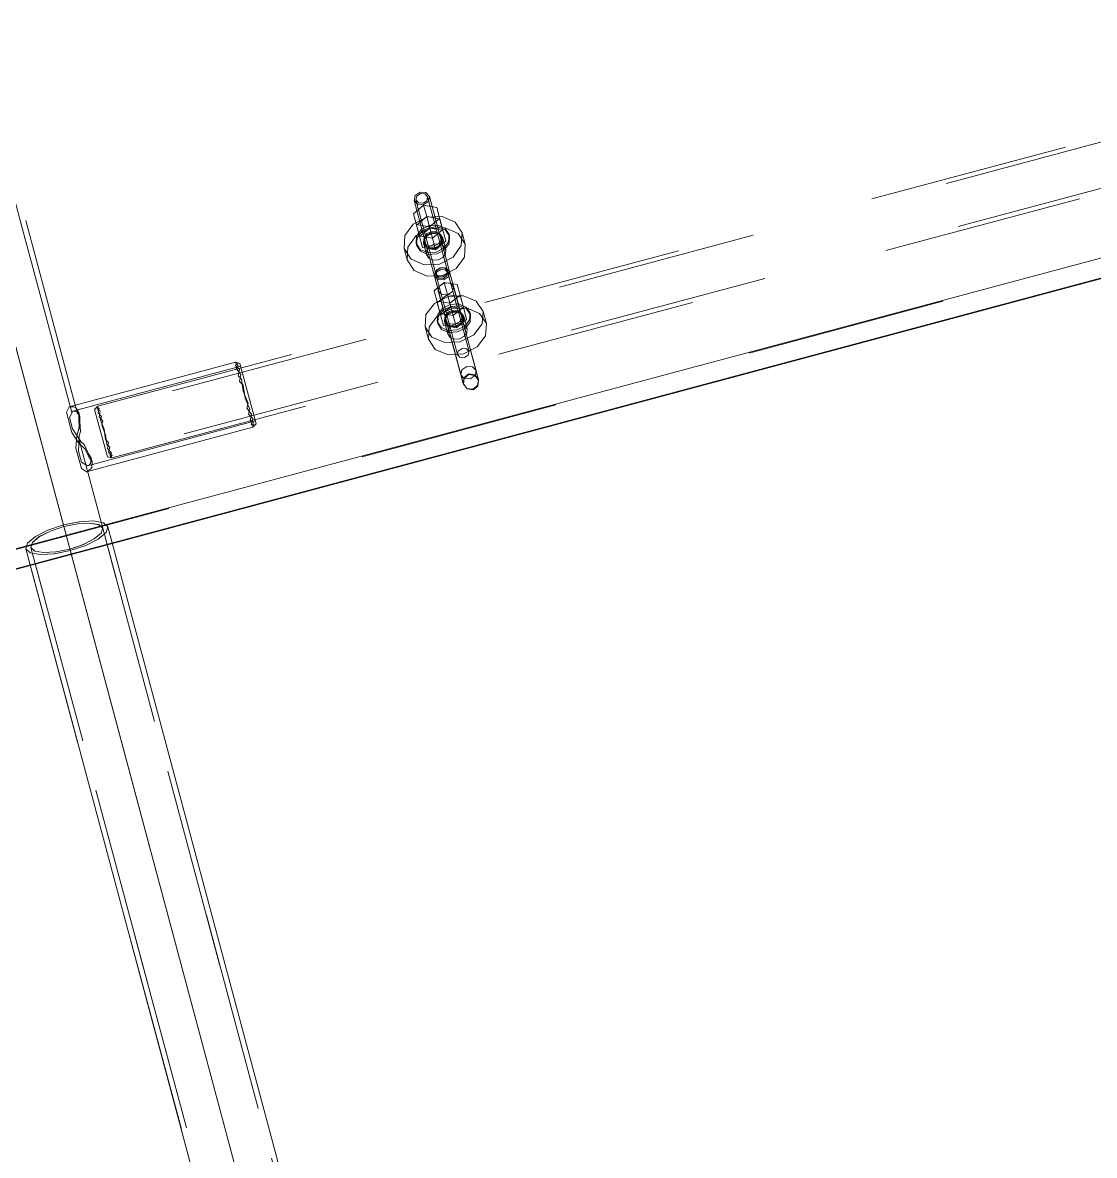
# Model space of a CAD drawing. Header units: millimetres. Extents: x -753 to 90, y 56274 to 56868.
# Drawn here: x -643.57 to -632.87, y 56679.54 to 56690.85 of the extents above; entities that cross this region are included whole.
import ezdxf

# ---------------------------------------------------------------- set-up
doc = ezdxf.new("R2010")
doc.units = ezdxf.units.MM
doc.linetypes.add('XKITLINE00', pattern=[0])
doc.linetypes.add('XKITLINE02', pattern=[4, 2, -2])
doc.layers.add('Cota', color=4, linetype='Continuous', lineweight=0)
doc.layers.add('Peça', color=2, linetype='Continuous', lineweight=0)

# ---------------------------------------------------------------- blocks, each defined once
blk = doc.blocks.new('*A712')
at = {"layer": 'Peça', "color": 4, "linetype": 'XKITLINE00', "lineweight": 0}
for p, q in [((-647.905, 56684.452), (-627.312, 56689.969)), ((-647.856, 56684.266), (-627.262, 56689.783)), ((-627.26, 56689.777), (-642.671, 56685.648)), ((-643.49, 56685.429), (-647.854, 56684.26))]:
    blk.add_line(p, q, dxfattribs=at)
at = {"layer": 'Peça', "color": 7, "linetype": 'XKITLINE02', "lineweight": 0}
for p, q in [((-647.904, 56684.445), (-627.31, 56689.962)), ((-642.671, 56685.648), (-643.49, 56685.429))]:
    blk.add_line(p, q, dxfattribs=at)
blk = doc.blocks.new('*A716')
at = {"layer": 'Peça', "color": 7, "linetype": 'XKITLINE02', "lineweight": 0}
for p, q in [((-645.665, 56696.616), (-642.767, 56685.802)), ((-645.606, 56696.602), (-642.716, 56685.816)), ((-646.425, 56696.382), (-643.535, 56685.596)), ((-646.374, 56696.396), (-643.484, 56685.61)), ((-643.16, 56685.834), (-643, 56685.866)), ((-643, 56685.866), (-642.86, 56685.874)), ((-642.86, 56685.874), (-642.76, 56685.856)), ((-643.439, 56685.719), (-643.314, 56685.782)), ((-643.29, 56685.772), (-643.4, 56685.717)), ((-643.314, 56685.782), (-643.16, 56685.834)), ((-643.155, 56685.818), (-643.29, 56685.772)), ((-643.016, 56685.846), (-643.155, 56685.818)), ((-642.893, 56685.853), (-643.016, 56685.846)), ((-642.806, 56685.837), (-642.893, 56685.853)), ((-642.851, 56685.695), (-642.783, 56685.752)), ((-642.734, 56685.758), (-642.812, 56685.693)), ((-642.767, 56685.802), (-642.806, 56685.837)), ((-642.783, 56685.752), (-642.767, 56685.802)), ((-642.76, 56685.856), (-642.716, 56685.816)), ((-642.716, 56685.816), (-642.734, 56685.758)), ((-643.535, 56685.596), (-643.517, 56685.653)), ((-643.517, 56685.653), (-643.439, 56685.719)), ((-643.468, 56685.66), (-643.484, 56685.61)), ((-643.4, 56685.717), (-643.468, 56685.66)), ((-643.095, 56685.594), (-642.961, 56685.639)), ((-642.961, 56685.639), (-642.851, 56685.695)), ((-642.812, 56685.693), (-642.937, 56685.63)), ((-643.491, 56685.556), (-643.535, 56685.596)), ((-643.391, 56685.538), (-643.491, 56685.556)), ((-643.484, 56685.61), (-643.445, 56685.574)), ((-643.445, 56685.574), (-643.358, 56685.559)), ((-643.251, 56685.546), (-643.391, 56685.538)), ((-643.358, 56685.559), (-643.235, 56685.566)), ((-643.091, 56685.578), (-643.251, 56685.546)), ((-643.235, 56685.566), (-643.095, 56685.594)), ((-642.937, 56685.63), (-643.091, 56685.578))]:
    blk.add_line(p, q, dxfattribs=at)
blk = doc.blocks.new('*A717')
at = {"layer": 'Peça', "color": 7, "linetype": 'XKITLINE02', "lineweight": 0}
for p, q in [((-645.606, 56696.602), (-642.716, 56685.816)), ((-646.425, 56696.382), (-643.535, 56685.596)), ((-646.381, 56696.425), (-643.484, 56685.61)), ((-644.045, 56690.57), (-642.767, 56685.802)), ((-643, 56685.866), (-643.16, 56685.834)), ((-642.86, 56685.874), (-643, 56685.866)), ((-642.76, 56685.856), (-642.86, 56685.874)), ((-643.314, 56685.782), (-643.439, 56685.719)), ((-643.4, 56685.717), (-643.29, 56685.773)), ((-643.16, 56685.834), (-643.314, 56685.782)), ((-643.29, 56685.773), (-643.155, 56685.818)), ((-643.155, 56685.818), (-643.016, 56685.846)), ((-643.016, 56685.846), (-642.893, 56685.853)), ((-642.893, 56685.853), (-642.806, 56685.838)), ((-642.783, 56685.752), (-642.851, 56685.695)), ((-642.811, 56685.693), (-642.734, 56685.758)), ((-642.806, 56685.838), (-642.767, 56685.802)), ((-642.767, 56685.802), (-642.783, 56685.752)), ((-642.716, 56685.816), (-642.76, 56685.856)), ((-642.734, 56685.758), (-642.716, 56685.816)), ((-643.517, 56685.654), (-643.535, 56685.596)), ((-643.439, 56685.719), (-643.517, 56685.654)), ((-643.484, 56685.61), (-643.468, 56685.66)), ((-643.468, 56685.66), (-643.4, 56685.717)), ((-642.96, 56685.639), (-643.095, 56685.594)), ((-642.851, 56685.695), (-642.96, 56685.639)), ((-642.937, 56685.63), (-642.811, 56685.693)), ((-643.535, 56685.596), (-643.491, 56685.556)), ((-643.491, 56685.556), (-643.391, 56685.538)), ((-643.445, 56685.574), (-643.484, 56685.61)), ((-643.357, 56685.559), (-643.445, 56685.574)), ((-643.391, 56685.538), (-643.25, 56685.546)), ((-643.235, 56685.566), (-643.357, 56685.559)), ((-643.25, 56685.546), (-643.091, 56685.578)), ((-643.095, 56685.594), (-643.235, 56685.566)), ((-643.091, 56685.578), (-642.937, 56685.63))]:
    blk.add_line(p, q, dxfattribs=at)
blk = doc.blocks.new('*A895')
at = {"layer": 'Peça', "color": 7, "linetype": 'XKITLINE02', "lineweight": 0}
for p, q in [((-605.364, 56697.008), (-642.842, 56686.966)), ((-642.815, 56687.02), (-605.414, 56697.04)), ((-605.248, 56696.577), (-642.727, 56686.536)), ((-642.676, 56686.503), (-605.276, 56696.524)), ((-642.848, 56686.987), (-642.815, 56687.02)), ((-642.815, 56687.02), (-642.822, 56687.001)), ((-642.822, 56687.001), (-642.801, 56687.001)), ((-642.817, 56686.981), (-642.815, 56687.02)), ((-642.801, 56687.001), (-642.813, 56686.952)), ((-642.848, 56686.987), (-642.721, 56686.515)), ((-642.794, 56686.974), (-642.817, 56686.981)), ((-642.813, 56686.952), (-642.778, 56686.916)), ((-642.803, 56686.915), (-642.794, 56686.974)), ((-642.766, 56686.869), (-642.803, 56686.915)), ((-642.778, 56686.916), (-642.789, 56686.879)), ((-642.789, 56686.879), (-642.753, 56686.789)), ((-642.776, 56686.83), (-642.766, 56686.869)), ((-642.738, 56686.734), (-642.776, 56686.83)), ((-642.753, 56686.789), (-642.738, 56686.686)), ((-642.725, 56686.637), (-642.738, 56686.734)), ((-642.738, 56686.686), (-642.709, 56686.658)), ((-642.709, 56686.658), (-642.718, 56686.599)), ((-642.727, 56686.536), (-642.731, 56686.553)), ((-642.697, 56686.611), (-642.725, 56686.637)), ((-642.718, 56686.599), (-642.681, 56686.553)), ((-642.709, 56686.562), (-642.697, 56686.611)), ((-642.674, 56686.526), (-642.709, 56686.562)), ((-642.681, 56686.553), (-642.697, 56686.536)), ((-642.721, 56686.515), (-642.676, 56686.503)), ((-642.697, 56686.536), (-642.676, 56686.503)), ((-642.692, 56686.515), (-642.674, 56686.526)), ((-642.676, 56686.503), (-642.692, 56686.515))]:
    blk.add_line(p, q, dxfattribs=at)
blk = doc.blocks.new('*A898')
at = {"layer": 'Peça', "color": 7, "linetype": 'XKITLINE02', "lineweight": 0}
for p, q in [((-605.364, 56697.008), (-642.842, 56686.966)), ((-642.815, 56687.02), (-605.414, 56697.04)), ((-605.248, 56696.577), (-642.727, 56686.536)), ((-642.676, 56686.503), (-605.276, 56696.524)), ((-642.848, 56686.987), (-642.815, 56687.02)), ((-642.822, 56687.001), (-642.815, 56687.02)), ((-642.801, 56687.001), (-642.822, 56687.001)), ((-642.815, 56687.02), (-642.817, 56686.981)), ((-642.813, 56686.952), (-642.801, 56687.001)), ((-642.848, 56686.987), (-642.721, 56686.515)), ((-642.817, 56686.981), (-642.794, 56686.974)), ((-642.779, 56686.916), (-642.813, 56686.952)), ((-642.794, 56686.974), (-642.803, 56686.915)), ((-642.803, 56686.915), (-642.766, 56686.869)), ((-642.789, 56686.879), (-642.779, 56686.916)), ((-642.753, 56686.788), (-642.789, 56686.879)), ((-642.766, 56686.869), (-642.776, 56686.83)), ((-642.776, 56686.83), (-642.738, 56686.734)), ((-642.738, 56686.686), (-642.753, 56686.788)), ((-642.738, 56686.734), (-642.725, 56686.637)), ((-642.709, 56686.658), (-642.738, 56686.686)), ((-642.718, 56686.599), (-642.709, 56686.658)), ((-642.725, 56686.637), (-642.697, 56686.611)), ((-642.681, 56686.553), (-642.718, 56686.599)), ((-642.697, 56686.611), (-642.709, 56686.562)), ((-642.709, 56686.562), (-642.674, 56686.526)), ((-642.697, 56686.536), (-642.681, 56686.553)), ((-642.721, 56686.515), (-642.676, 56686.503)), ((-642.676, 56686.503), (-642.697, 56686.536)), ((-642.674, 56686.526), (-642.692, 56686.515)), ((-642.692, 56686.515), (-642.676, 56686.503))]:
    blk.add_line(p, q, dxfattribs=at)
blk = doc.blocks.new('*A899')
at = {"layer": 'Peça', "color": 7, "linetype": 'XKITLINE02', "lineweight": 0}
for p, q in [((-643, 56685.867), (-643.16, 56685.834)), ((-642.86, 56685.874), (-643, 56685.867)), ((-642.76, 56685.857), (-642.86, 56685.874)), ((-643.314, 56685.783), (-643.439, 56685.719)), ((-643.4, 56685.718), (-643.29, 56685.773)), ((-643.16, 56685.834), (-643.314, 56685.783)), ((-643.29, 56685.773), (-643.155, 56685.818)), ((-643.155, 56685.818), (-643.016, 56685.847)), ((-643.016, 56685.847), (-642.893, 56685.853)), ((-642.893, 56685.853), (-642.806, 56685.838)), ((-642.783, 56685.752), (-642.851, 56685.695)), ((-642.811, 56685.693), (-642.734, 56685.758)), ((-642.806, 56685.838), (-642.767, 56685.802)), ((-642.767, 56685.802), (-642.783, 56685.752)), ((-638.494, 56669.854), (-642.767, 56685.802)), ((-642.716, 56685.816), (-642.76, 56685.857)), ((-642.734, 56685.758), (-642.716, 56685.816)), ((-642.716, 56685.816), (-642.673, 56685.655)), ((-643.517, 56685.654), (-643.535, 56685.596)), ((-643.439, 56685.719), (-643.517, 56685.654)), ((-643.484, 56685.61), (-643.468, 56685.66)), ((-643.468, 56685.66), (-643.4, 56685.718)), ((-642.96, 56685.639), (-643.095, 56685.594)), ((-642.851, 56685.695), (-642.96, 56685.639)), ((-642.937, 56685.63), (-642.811, 56685.693)), ((-643.535, 56685.596), (-639.262, 56669.648)), ((-643.535, 56685.596), (-643.491, 56685.556)), ((-643.491, 56685.556), (-643.391, 56685.538)), ((-639.211, 56669.662), (-643.484, 56685.61)), ((-643.445, 56685.574), (-643.484, 56685.61)), ((-643.358, 56685.559), (-643.445, 56685.574)), ((-643.391, 56685.538), (-643.25, 56685.546)), ((-643.235, 56685.566), (-643.358, 56685.559)), ((-643.25, 56685.546), (-643.091, 56685.578)), ((-643.095, 56685.594), (-643.235, 56685.566)), ((-643.091, 56685.578), (-642.937, 56685.63))]:
    blk.add_line(p, q, dxfattribs=at)
at = {"layer": 'Peça', "color": 4, "linetype": 'XKITLINE00', "lineweight": 0}
blk.add_line((-642.673, 56685.655), (-638.696, 56670.815), dxfattribs=at)
blk = doc.blocks.new('*A900')
at = {"layer": 'Peça', "color": 7, "linetype": 'XKITLINE02', "lineweight": 0}
for p, q in [((-643.16, 56685.834), (-643.001, 56685.867)), ((-643.001, 56685.867), (-642.86, 56685.874)), ((-642.86, 56685.874), (-642.76, 56685.857)), ((-643.439, 56685.719), (-643.314, 56685.783)), ((-643.29, 56685.773), (-643.4, 56685.718)), ((-643.314, 56685.783), (-643.16, 56685.834)), ((-643.156, 56685.818), (-643.29, 56685.773)), ((-643.016, 56685.847), (-643.156, 56685.818)), ((-642.893, 56685.853), (-643.016, 56685.847)), ((-642.806, 56685.838), (-642.893, 56685.853)), ((-642.851, 56685.695), (-642.783, 56685.752)), ((-642.734, 56685.758), (-642.812, 56685.693)), ((-642.767, 56685.802), (-642.806, 56685.838)), ((-642.783, 56685.752), (-642.767, 56685.802)), ((-642.767, 56685.802), (-638.494, 56669.854)), ((-642.76, 56685.857), (-642.716, 56685.816)), ((-642.716, 56685.816), (-642.734, 56685.758)), ((-642.716, 56685.816), (-642.673, 56685.655)), ((-643.535, 56685.596), (-643.517, 56685.654)), ((-643.517, 56685.654), (-643.439, 56685.719)), ((-643.468, 56685.66), (-643.484, 56685.61)), ((-643.4, 56685.718), (-643.468, 56685.66)), ((-643.095, 56685.594), (-642.961, 56685.639)), ((-642.961, 56685.639), (-642.851, 56685.695)), ((-642.812, 56685.693), (-642.937, 56685.63)), ((-643.535, 56685.596), (-643.492, 56685.435)), ((-643.491, 56685.556), (-643.535, 56685.596)), ((-643.391, 56685.538), (-643.491, 56685.556)), ((-643.484, 56685.61), (-639.211, 56669.662)), ((-643.484, 56685.61), (-643.445, 56685.574)), ((-643.445, 56685.574), (-643.358, 56685.559)), ((-643.25, 56685.546), (-643.391, 56685.538)), ((-643.358, 56685.559), (-643.235, 56685.566)), ((-643.091, 56685.578), (-643.25, 56685.546)), ((-643.235, 56685.566), (-643.095, 56685.594)), ((-642.937, 56685.63), (-643.091, 56685.578))]:
    blk.add_line(p, q, dxfattribs=at)
at = {"layer": 'Peça', "color": 4, "linetype": 'XKITLINE00', "lineweight": 0}
for p, q in [((-642.673, 56685.655), (-638.697, 56670.814)), ((-643.492, 56685.435), (-639.516, 56670.595))]:
    blk.add_line(p, q, dxfattribs=at)
blk = doc.blocks.new('*A910')
at = {"layer": 'Peça', "color": 7, "linetype": 'XKITLINE02', "lineweight": 0}
for p, q in [((-643.102, 56687.014), (-641.441, 56687.459)), ((-641.441, 56687.459), (-641.415, 56687.418)), ((-641.422, 56687.443), (-641.441, 56687.459)), ((-641.441, 56687.459), (-641.397, 56687.447)), ((-641.397, 56687.447), (-641.235, 56686.844)), ((-641.389, 56687.418), (-643.064, 56686.969)), ((-641.444, 56687.43), (-641.422, 56687.443)), ((-641.401, 56687.385), (-641.444, 56687.43)), ((-641.415, 56687.418), (-641.435, 56687.396)), ((-641.435, 56687.396), (-641.388, 56687.338)), ((-641.416, 56687.324), (-641.401, 56687.385)), ((-641.388, 56687.338), (-641.4, 56687.265)), ((-641.416, 56687.324), (-641.381, 56687.29)), ((-641.4, 56687.265), (-641.364, 56687.229)), ((-641.364, 56687.169), (-641.381, 56687.29)), ((-641.364, 56687.229), (-641.346, 56687.101)), ((-641.316, 56687.049), (-641.364, 56687.169)), ((-643.13, 56686.961), (-643.102, 56687.014)), ((-643.102, 56687.014), (-643.055, 56687.014)), ((-643.055, 56687.014), (-643.035, 56687.004)), ((-643.035, 56687.004), (-643.005, 56686.957)), ((-641.346, 56687.101), (-641.3, 56686.988)), ((-641.329, 56687), (-641.316, 56687.049)), ((-641.282, 56686.942), (-641.329, 56687)), ((-643.13, 56686.961), (-643.076, 56686.757)), ((-643.064, 56686.969), (-643.099, 56686.906)), ((-643.07, 56686.795), (-643.099, 56686.906)), ((-643.064, 56686.969), (-643.043, 56686.969)), ((-643.043, 56686.969), (-643.02, 56686.957)), ((-642.994, 56686.918), (-643.02, 56686.957)), ((-643.005, 56686.957), (-643.007, 56686.897)), ((-643.007, 56686.897), (-643.001, 56686.811)), ((-642.994, 56686.918), (-643.005, 56686.957)), ((-642.997, 56686.868), (-642.994, 56686.918)), ((-641.3, 56686.988), (-641.313, 56686.941)), ((-641.313, 56686.941), (-641.27, 56686.896)), ((-641.294, 56686.869), (-641.282, 56686.942)), ((-641.27, 56686.896), (-641.285, 56686.835)), ((-642.986, 56686.667), (-643.07, 56686.795)), ((-643.001, 56686.811), (-643.027, 56686.723)), ((-642.989, 56686.766), (-642.997, 56686.868)), ((-642.928, 56686.366), (-641.268, 56686.811)), ((-641.243, 56686.873), (-642.918, 56686.424)), ((-641.294, 56686.869), (-641.265, 56686.86)), ((-641.285, 56686.835), (-641.259, 56686.835)), ((-641.268, 56686.811), (-641.265, 56686.86)), ((-641.268, 56686.811), (-641.235, 56686.844)), ((-641.259, 56686.835), (-641.268, 56686.811)), ((-643.009, 56686.655), (-643.076, 56686.757)), ((-643.034, 56686.602), (-643.027, 56686.723)), ((-643.001, 56686.725), (-643.01, 56686.572)), ((-642.942, 56686.592), (-643.009, 56686.655)), ((-643.001, 56686.725), (-642.989, 56686.766)), ((-642.986, 56686.667), (-642.954, 56686.637)), ((-643.034, 56686.602), (-642.979, 56686.398)), ((-643.01, 56686.572), (-642.98, 56686.462)), ((-642.954, 56686.637), (-642.91, 56686.545)), ((-642.905, 56686.515), (-642.942, 56686.592)), ((-642.91, 56686.545), (-642.883, 56686.503)), ((-642.918, 56686.424), (-642.98, 56686.462)), ((-642.918, 56686.424), (-642.9, 56686.434)), ((-642.873, 56686.464), (-642.905, 56686.515)), ((-642.9, 56686.434), (-642.885, 56686.456)), ((-642.883, 56686.503), (-642.885, 56686.456)), ((-642.873, 56686.464), (-642.883, 56686.503)), ((-642.875, 56686.409), (-642.873, 56686.464)), ((-642.979, 56686.398), (-642.928, 56686.366)), ((-642.928, 56686.366), (-642.888, 56686.39)), ((-642.888, 56686.39), (-642.875, 56686.409))]:
    blk.add_line(p, q, dxfattribs=at)
blk = doc.blocks.new('*A912')
at = {"layer": 'Peça', "color": 7, "linetype": 'XKITLINE02', "lineweight": 0}
for p, q in [((-643.102, 56687.014), (-641.441, 56687.459)), ((-641.441, 56687.459), (-641.422, 56687.443)), ((-641.415, 56687.418), (-641.441, 56687.459)), ((-641.441, 56687.459), (-641.397, 56687.447)), ((-641.235, 56686.844), (-641.397, 56687.447)), ((-641.389, 56687.418), (-643.064, 56686.969)), ((-641.422, 56687.443), (-641.444, 56687.43)), ((-641.444, 56687.43), (-641.401, 56687.385)), ((-641.435, 56687.396), (-641.415, 56687.418)), ((-641.388, 56687.338), (-641.435, 56687.396)), ((-641.401, 56687.385), (-641.416, 56687.324)), ((-641.4, 56687.265), (-641.388, 56687.338)), ((-641.416, 56687.324), (-641.381, 56687.29)), ((-641.364, 56687.229), (-641.4, 56687.265)), ((-641.381, 56687.29), (-641.364, 56687.169)), ((-641.345, 56687.101), (-641.364, 56687.229)), ((-641.364, 56687.169), (-641.316, 56687.049)), ((-643.13, 56686.961), (-643.102, 56687.014)), ((-643.055, 56687.014), (-643.102, 56687.014)), ((-643.035, 56687.004), (-643.055, 56687.014)), ((-643.005, 56686.957), (-643.035, 56687.004)), ((-641.3, 56686.988), (-641.345, 56687.101)), ((-641.316, 56687.049), (-641.329, 56687)), ((-641.329, 56687), (-641.282, 56686.942)), ((-643.13, 56686.961), (-643.075, 56686.757)), ((-643.064, 56686.969), (-643.099, 56686.906)), ((-643.099, 56686.906), (-643.07, 56686.795)), ((-643.064, 56686.969), (-643.043, 56686.969)), ((-643.043, 56686.969), (-643.02, 56686.957)), ((-643.02, 56686.957), (-642.994, 56686.918)), ((-643.007, 56686.897), (-643.005, 56686.957)), ((-643, 56686.811), (-643.007, 56686.897)), ((-642.994, 56686.918), (-643.005, 56686.957)), ((-642.994, 56686.918), (-642.997, 56686.868)), ((-641.313, 56686.941), (-641.3, 56686.988)), ((-641.27, 56686.896), (-641.313, 56686.941)), ((-641.282, 56686.942), (-641.294, 56686.869)), ((-641.285, 56686.835), (-641.27, 56686.896)), ((-643.07, 56686.795), (-642.986, 56686.667)), ((-643.027, 56686.723), (-643, 56686.811)), ((-642.997, 56686.868), (-642.988, 56686.766)), ((-642.928, 56686.366), (-641.268, 56686.811)), ((-641.243, 56686.873), (-642.918, 56686.424)), ((-641.294, 56686.869), (-641.265, 56686.86)), ((-641.259, 56686.835), (-641.285, 56686.835)), ((-641.265, 56686.86), (-641.268, 56686.811)), ((-641.268, 56686.811), (-641.235, 56686.844)), ((-641.268, 56686.811), (-641.259, 56686.835)), ((-643.009, 56686.655), (-643.075, 56686.757)), ((-643.034, 56686.602), (-643.027, 56686.723)), ((-643.01, 56686.572), (-643.001, 56686.725)), ((-643.009, 56686.655), (-642.942, 56686.592)), ((-642.988, 56686.766), (-643.001, 56686.725)), ((-642.986, 56686.667), (-642.954, 56686.637)), ((-643.034, 56686.602), (-642.979, 56686.398)), ((-642.98, 56686.462), (-643.01, 56686.572)), ((-642.954, 56686.637), (-642.91, 56686.545)), ((-642.942, 56686.592), (-642.905, 56686.515)), ((-642.91, 56686.545), (-642.883, 56686.503)), ((-642.918, 56686.424), (-642.98, 56686.462)), ((-642.918, 56686.424), (-642.9, 56686.434)), ((-642.905, 56686.515), (-642.873, 56686.464)), ((-642.9, 56686.434), (-642.885, 56686.456)), ((-642.883, 56686.503), (-642.885, 56686.456)), ((-642.873, 56686.464), (-642.883, 56686.503)), ((-642.873, 56686.464), (-642.875, 56686.409)), ((-642.979, 56686.398), (-642.928, 56686.366)), ((-642.888, 56686.39), (-642.928, 56686.366)), ((-642.875, 56686.409), (-642.888, 56686.39))]:
    blk.add_line(p, q, dxfattribs=at)
blk = doc.blocks.new('*A975')
at = {"layer": 'Peça', "color": 4, "linetype": 'XKITLINE00', "lineweight": 0}
for p, q in [((-639.445, 56688.368), (-639.456, 56688.32)), ((-639.396, 56688.4), (-639.445, 56688.368)), ((-639.438, 56688.325), (-639.43, 56688.361)), ((-639.43, 56688.361), (-639.392, 56688.386)), ((-639.337, 56688.397), (-639.396, 56688.4)), ((-639.392, 56688.386), (-639.348, 56688.383)), ((-639.348, 56688.383), (-639.322, 56688.356)), ((-639.304, 56688.361), (-639.337, 56688.397)), ((-639.322, 56688.356), (-639.331, 56688.32)), ((-639.315, 56688.313), (-639.304, 56688.361)), ((-639.304, 56688.361), (-639.253, 56688.172)), ((-639.456, 56688.32), (-639.406, 56688.131)), ((-639.456, 56688.32), (-639.423, 56688.284)), ((-639.412, 56688.298), (-639.438, 56688.325)), ((-639.423, 56688.284), (-639.364, 56688.281)), ((-639.368, 56688.296), (-639.412, 56688.298)), ((-639.331, 56688.32), (-639.368, 56688.296)), ((-639.364, 56688.281), (-639.315, 56688.313))]:
    blk.add_line(p, q, dxfattribs=at)
at = {"layer": 'Peça', "color": 7, "linetype": 'XKITLINE02', "lineweight": 0}
for p, q in [((-639.322, 56688.356), (-639.11, 56687.566)), ((-639.438, 56688.325), (-639.226, 56687.535)), ((-639.356, 56688.251), (-639.405, 56688.22)), ((-639.298, 56688.248), (-639.356, 56688.251)), ((-639.264, 56688.213), (-639.298, 56688.248)), ((-639.405, 56688.22), (-639.417, 56688.172)), ((-639.417, 56688.172), (-639.168, 56687.246)), ((-639.417, 56688.172), (-639.383, 56688.136)), ((-639.406, 56688.131), (-639.311, 56687.776)), ((-639.383, 56688.136), (-639.324, 56688.133)), ((-639.324, 56688.133), (-639.275, 56688.165)), ((-639.275, 56688.165), (-639.264, 56688.213)), ((-639.264, 56688.213), (-639.016, 56687.286)), ((-639.253, 56688.172), (-639.147, 56687.774)), ((-639.224, 56687.543), (-639.218, 56687.571)), ((-639.18, 56687.595), (-639.218, 56687.571)), ((-639.136, 56687.593), (-639.18, 56687.595)), ((-639.116, 56687.572), (-639.136, 56687.593)), ((-639.119, 56687.529), (-639.11, 56687.566)), ((-639.11, 56687.566), (-639.116, 56687.572)), ((-639.226, 56687.535), (-639.224, 56687.543)), ((-639.226, 56687.535), (-639.201, 56687.508)), ((-639.201, 56687.508), (-639.156, 56687.505)), ((-639.156, 56687.505), (-639.119, 56687.529)), ((-639.112, 56687.342), (-639.16, 56687.305)), ((-639.053, 56687.334), (-639.112, 56687.342)), ((-639.016, 56687.286), (-639.053, 56687.334)), ((-639.168, 56687.246), (-639.173, 56687.264)), ((-639.16, 56687.305), (-639.168, 56687.246)), ((-639.132, 56687.198), (-639.168, 56687.246)), ((-639.072, 56687.19), (-639.024, 56687.227)), ((-639.024, 56687.227), (-639.016, 56687.286)), ((-639.016, 56687.286), (-639.021, 56687.305)), ((-639.132, 56687.198), (-639.072, 56687.19))]:
    blk.add_line(p, q, dxfattribs=at)
blk = doc.blocks.new('*A976')
at = {"layer": 'Peça', "color": 7, "linetype": 'XKITLINE02', "lineweight": 0}
for p, q in [((-639.648, 56689.124), (-639.599, 56689.156)), ((-639.599, 56689.156), (-639.54, 56689.153)), ((-639.54, 56689.153), (-639.506, 56689.115)), ((-639.658, 56689.074), (-639.648, 56689.124)), ((-639.658, 56689.074), (-639.167, 56687.239)), ((-639.624, 56689.037), (-639.658, 56689.074)), ((-639.632, 56689.117), (-639.64, 56689.079)), ((-639.442, 56688.341), (-639.64, 56689.079)), ((-639.64, 56689.079), (-639.614, 56689.051)), ((-639.595, 56689.142), (-639.632, 56689.117)), ((-639.565, 56689.033), (-639.624, 56689.037)), ((-639.614, 56689.051), (-639.569, 56689.048)), ((-639.55, 56689.139), (-639.595, 56689.142)), ((-639.569, 56689.048), (-639.532, 56689.072)), ((-639.516, 56689.065), (-639.565, 56689.033)), ((-639.524, 56689.11), (-639.55, 56689.139)), ((-639.532, 56689.072), (-639.524, 56689.11)), ((-639.326, 56688.372), (-639.524, 56689.11)), ((-639.506, 56689.115), (-639.516, 56689.065)), ((-639.506, 56689.115), (-639.014, 56687.28)), ((-639.442, 56688.341), (-639.434, 56688.379)), ((-639.434, 56688.379), (-639.397, 56688.403)), ((-639.397, 56688.403), (-639.352, 56688.401)), ((-639.352, 56688.401), (-639.326, 56688.372)), ((-639.326, 56688.372), (-639.334, 56688.334)), ((-639.416, 56688.312), (-639.442, 56688.341)), ((-639.372, 56688.31), (-639.416, 56688.312)), ((-639.334, 56688.334), (-639.372, 56688.31)), ((-639.192, 56687.334), (-639.182, 56687.384)), ((-639.158, 56687.297), (-639.192, 56687.334)), ((-639.182, 56687.384), (-639.132, 56687.416)), ((-639.111, 56687.335), (-639.159, 56687.298)), ((-639.132, 56687.416), (-639.074, 56687.413)), ((-639.051, 56687.327), (-639.111, 56687.335)), ((-639.074, 56687.413), (-639.04, 56687.375)), ((-639.04, 56687.375), (-639.05, 56687.326)), ((-639.159, 56687.298), (-639.167, 56687.239)), ((-639.167, 56687.239), (-639.13, 56687.192)), ((-639.099, 56687.293), (-639.158, 56687.297)), ((-639.05, 56687.326), (-639.099, 56687.293)), ((-639.07, 56687.184), (-639.022, 56687.221)), ((-639.014, 56687.28), (-639.051, 56687.327)), ((-639.022, 56687.221), (-639.014, 56687.28)), ((-639.13, 56687.192), (-639.07, 56687.184))]:
    blk.add_line(p, q, dxfattribs=at)
blk = doc.blocks.new('*A983')
at = {"layer": 'Peça', "color": 7, "linetype": 'XKITLINE02', "lineweight": 0}
for p, q in [((-639.357, 56688.255), (-639.424, 56688.201)), ((-639.325, 56688.134), (-639.357, 56688.255)), ((-639.357, 56688.255), (-639.272, 56688.242)), ((-639.427, 56688.051), (-639.325, 56688.134)), ((-639.325, 56688.134), (-639.195, 56688.113))]:
    blk.add_line(p, q, dxfattribs=at)
at = {"layer": 'Peça', "color": 4, "linetype": 'XKITLINE00', "lineweight": 0}
for p, q in [((-639.272, 56688.242), (-639.227, 56688.234)), ((-639.424, 56688.201), (-639.459, 56688.172)), ((-639.459, 56688.172), (-639.399, 56687.947)), ((-639.301, 56688.047), (-639.199, 56688.13)), ((-639.227, 56688.234), (-639.199, 56688.13)), ((-639.199, 56688.13), (-639.167, 56688.009)), ((-639.431, 56688.068), (-639.301, 56688.047)), ((-639.269, 56687.926), (-639.301, 56688.047)), ((-639.269, 56687.926), (-639.399, 56687.947)), ((-639.167, 56688.009), (-639.269, 56687.926))]:
    blk.add_line(p, q, dxfattribs=at)
blk = doc.blocks.new('*A984')
at = {"layer": 'Peça', "color": 7, "linetype": 'XKITLINE02', "lineweight": 0}
for p, q in [((-639.325, 56688.134), (-639.427, 56688.051)), ((-639.292, 56688.012), (-639.325, 56688.134)), ((-639.195, 56688.113), (-639.325, 56688.134)), ((-639.399, 56687.947), (-639.427, 56688.051)), ((-639.427, 56688.051), (-639.399, 56687.947)), ((-639.394, 56687.929), (-639.292, 56688.012)), ((-639.292, 56688.012), (-639.162, 56687.991)), ((-639.195, 56688.113), (-639.167, 56688.009))]:
    blk.add_line(p, q, dxfattribs=at)
at = {"layer": 'Peça', "color": 4, "linetype": 'XKITLINE00', "lineweight": 0}
for p, q in [((-639.269, 56687.926), (-639.399, 56687.947)), ((-639.399, 56687.947), (-639.366, 56687.825)), ((-639.269, 56687.926), (-639.167, 56688.009)), ((-639.236, 56687.804), (-639.269, 56687.926)), ((-639.167, 56688.009), (-639.134, 56687.887)), ((-639.236, 56687.804), (-639.366, 56687.825)), ((-639.134, 56687.887), (-639.236, 56687.804))]:
    blk.add_line(p, q, dxfattribs=at)
blk = doc.blocks.new('*A1020')
at = {"layer": 'Peça', "color": 7, "linetype": 'XKITLINE02', "lineweight": 0}
for p, q in [((-639.298, 56688.036), (-639.376, 56687.997)), ((-639.371, 56687.977), (-639.293, 56688.016)), ((-639.212, 56688.041), (-639.298, 56688.036)), ((-639.293, 56688.016), (-639.206, 56688.021)), ((-639.212, 56688.041), (-639.171, 56688.023)), ((-639.206, 56688.021), (-639.134, 56687.991)), ((-639.423, 56687.845), (-639.418, 56687.914)), ((-639.418, 56687.914), (-639.371, 56687.977)), ((-639.376, 56687.997), (-639.403, 56687.961)), ((-639.351, 56687.885), (-639.349, 56687.922)), ((-639.349, 56687.922), (-639.323, 56687.955)), ((-639.343, 56687.902), (-639.346, 56687.865)), ((-639.318, 56687.936), (-639.343, 56687.902)), ((-639.323, 56687.955), (-639.306, 56687.964)), ((-639.318, 56687.936), (-639.3, 56687.945)), ((-639.306, 56687.964), (-639.282, 56687.976)), ((-639.3, 56687.945), (-639.277, 56687.956)), ((-639.282, 56687.976), (-639.236, 56687.978)), ((-639.277, 56687.956), (-639.231, 56687.959)), ((-639.236, 56687.978), (-639.198, 56687.962)), ((-639.231, 56687.959), (-639.214, 56687.951)), ((-639.214, 56687.951), (-639.193, 56687.943)), ((-639.198, 56687.962), (-639.177, 56687.931)), ((-639.172, 56687.912), (-639.193, 56687.943)), ((-639.177, 56687.931), (-639.18, 56687.895)), ((-639.172, 56687.912), (-639.177, 56687.931)), ((-639.175, 56687.875), (-639.172, 56687.912)), ((-639.134, 56687.991), (-639.095, 56687.933)), ((-639.346, 56687.865), (-639.351, 56687.885)), ((-639.33, 56687.854), (-639.351, 56687.885)), ((-639.346, 56687.865), (-639.325, 56687.835)), ((-639.292, 56687.838), (-639.33, 56687.854)), ((-639.325, 56687.835), (-639.287, 56687.819)), ((-639.246, 56687.841), (-639.292, 56687.838)), ((-639.287, 56687.819), (-639.241, 56687.821)), ((-639.205, 56687.861), (-639.246, 56687.841)), ((-639.241, 56687.821), (-639.2, 56687.842)), ((-639.18, 56687.895), (-639.205, 56687.861)), ((-639.2, 56687.842), (-639.175, 56687.875))]:
    blk.add_line(p, q, dxfattribs=at)
at = {"layer": 'Peça', "color": 4, "linetype": 'XKITLINE00', "lineweight": 0}
for p, q in [((-639.171, 56688.023), (-639.139, 56688.01)), ((-639.423, 56687.934), (-639.428, 56687.864)), ((-639.403, 56687.961), (-639.423, 56687.934)), ((-639.1, 56687.952), (-639.139, 56688.01)), ((-639.105, 56687.882), (-639.1, 56687.952)), ((-639.095, 56687.933), (-639.1, 56687.952)), ((-639.095, 56687.933), (-639.1, 56687.863)), ((-639.423, 56687.845), (-639.428, 56687.864)), ((-639.428, 56687.864), (-639.389, 56687.806)), ((-639.384, 56687.787), (-639.423, 56687.845)), ((-639.389, 56687.806), (-639.317, 56687.776)), ((-639.311, 56687.756), (-639.384, 56687.787)), ((-639.23, 56687.781), (-639.152, 56687.82)), ((-639.147, 56687.8), (-639.225, 56687.761)), ((-639.152, 56687.82), (-639.105, 56687.882)), ((-639.1, 56687.863), (-639.147, 56687.8)), ((-639.317, 56687.776), (-639.23, 56687.781)), ((-639.225, 56687.761), (-639.311, 56687.756))]:
    blk.add_line(p, q, dxfattribs=at)
blk = doc.blocks.new('*A1021')
at = {"layer": 'Peça', "color": 4, "linetype": 'XKITLINE00', "lineweight": 0}
for p, q in [((-639.456, 56688.045), (-639.54, 56687.934)), ((-639.429, 56688.059), (-639.456, 56688.045)), ((-639.166, 56688.123), (-639.197, 56688.121)), ((-639.038, 56688.069), (-639.166, 56688.123)), ((-638.969, 56687.966), (-639.038, 56688.069)), ((-639.54, 56687.934), (-639.549, 56687.811)), ((-638.978, 56687.843), (-638.969, 56687.966)), ((-638.937, 56687.845), (-638.969, 56687.966)), ((-639.516, 56687.689), (-639.549, 56687.811)), ((-639.549, 56687.811), (-639.48, 56687.709)), ((-639.062, 56687.732), (-638.978, 56687.843)), ((-638.937, 56687.845), (-638.945, 56687.722)), ((-639.447, 56687.587), (-639.516, 56687.689)), ((-639.48, 56687.709), (-639.352, 56687.655)), ((-639.199, 56687.664), (-639.062, 56687.732)), ((-638.945, 56687.722), (-639.029, 56687.611)), ((-639.319, 56687.533), (-639.447, 56687.587)), ((-639.352, 56687.655), (-639.199, 56687.664)), ((-639.029, 56687.611), (-639.166, 56687.542)), ((-639.166, 56687.542), (-639.319, 56687.533))]:
    blk.add_line(p, q, dxfattribs=at)
at = {"layer": 'Peça', "color": 7, "linetype": 'XKITLINE02', "lineweight": 0}
for p, q in [((-639.319, 56688.114), (-639.429, 56688.059)), ((-639.197, 56688.121), (-639.319, 56688.114)), ((-639.508, 56687.813), (-639.424, 56687.923)), ((-639.424, 56687.923), (-639.287, 56687.992)), ((-639.356, 56687.863), (-639.353, 56687.904)), ((-639.353, 56687.904), (-639.325, 56687.941)), ((-639.325, 56687.941), (-639.279, 56687.964)), ((-639.287, 56687.992), (-639.134, 56688.001)), ((-639.279, 56687.964), (-639.228, 56687.967)), ((-639.228, 56687.967), (-639.185, 56687.949)), ((-639.185, 56687.949), (-639.162, 56687.915)), ((-639.162, 56687.915), (-639.165, 56687.874)), ((-639.162, 56687.915), (-639.13, 56687.793)), ((-639.134, 56688.001), (-639.006, 56687.947)), ((-639.006, 56687.947), (-638.937, 56687.845)), ((-639.516, 56687.689), (-639.508, 56687.813)), ((-639.356, 56687.863), (-639.323, 56687.741)), ((-639.333, 56687.829), (-639.356, 56687.863)), ((-639.29, 56687.811), (-639.333, 56687.829)), ((-639.292, 56687.819), (-639.32, 56687.782)), ((-639.246, 56687.842), (-639.292, 56687.819)), ((-639.239, 56687.814), (-639.29, 56687.811)), ((-639.196, 56687.845), (-639.246, 56687.842)), ((-639.193, 56687.837), (-639.239, 56687.814)), ((-639.153, 56687.827), (-639.196, 56687.845)), ((-639.165, 56687.874), (-639.193, 56687.837)), ((-639.13, 56687.793), (-639.153, 56687.827)), ((-639.133, 56687.752), (-639.13, 56687.793)), ((-639.32, 56687.782), (-639.323, 56687.741)), ((-639.323, 56687.741), (-639.3, 56687.707)), ((-639.3, 56687.707), (-639.257, 56687.689)), ((-639.257, 56687.689), (-639.206, 56687.692)), ((-639.206, 56687.692), (-639.161, 56687.715)), ((-639.161, 56687.715), (-639.133, 56687.752))]:
    blk.add_line(p, q, dxfattribs=at)
blk = doc.blocks.new('*A1022')
at = {"layer": 'Peça', "color": 7, "linetype": 'XKITLINE02', "lineweight": 0}
for p, q in [((-639.665, 56688.941), (-639.564, 56689.026)), ((-639.665, 56688.941), (-639.606, 56688.719)), ((-639.533, 56688.913), (-639.564, 56689.026)), ((-639.564, 56689.026), (-639.433, 56689.003)), ((-639.374, 56688.781), (-639.433, 56689.003)), ((-639.506, 56688.81), (-639.636, 56688.833)), ((-639.533, 56688.913), (-639.635, 56688.827)), ((-639.403, 56688.889), (-639.533, 56688.913)), ((-639.404, 56688.895), (-639.506, 56688.81)), ((-639.475, 56688.696), (-639.506, 56688.81)), ((-639.606, 56688.719), (-639.475, 56688.696)), ((-639.475, 56688.696), (-639.374, 56688.781))]:
    blk.add_line(p, q, dxfattribs=at)
blk = doc.blocks.new('*A1023')
at = {"layer": 'Peça', "color": 7, "linetype": 'XKITLINE02', "lineweight": 0}
for p, q in [((-639.635, 56688.827), (-639.533, 56688.913)), ((-639.635, 56688.827), (-639.575, 56688.606)), ((-639.503, 56688.799), (-639.533, 56688.913)), ((-639.533, 56688.913), (-639.403, 56688.889)), ((-639.343, 56688.668), (-639.403, 56688.889)), ((-639.475, 56688.696), (-639.606, 56688.719)), ((-639.503, 56688.799), (-639.604, 56688.714)), ((-639.372, 56688.776), (-639.503, 56688.799)), ((-639.374, 56688.781), (-639.475, 56688.696)), ((-639.445, 56688.582), (-639.475, 56688.696)), ((-639.575, 56688.606), (-639.445, 56688.582)), ((-639.445, 56688.582), (-639.343, 56688.668))]:
    blk.add_line(p, q, dxfattribs=at)
blk = doc.blocks.new('*A1024')
at = {"layer": 'Peça', "color": 7, "linetype": 'XKITLINE02', "lineweight": 0}
for p, q in [((-639.587, 56688.784), (-639.509, 56688.824)), ((-639.505, 56688.805), (-639.582, 56688.766)), ((-639.509, 56688.824), (-639.423, 56688.828)), ((-639.418, 56688.81), (-639.505, 56688.805)), ((-639.423, 56688.828), (-639.349, 56688.795)), ((-639.345, 56688.777), (-639.418, 56688.81)), ((-639.638, 56688.647), (-639.634, 56688.719)), ((-639.634, 56688.719), (-639.587, 56688.784)), ((-639.629, 56688.701), (-639.633, 56688.629)), ((-639.582, 56688.766), (-639.629, 56688.701)), ((-639.559, 56688.706), (-639.561, 56688.667)), ((-639.534, 56688.74), (-639.559, 56688.706)), ((-639.554, 56688.688), (-639.529, 56688.722)), ((-639.493, 56688.761), (-639.534, 56688.74)), ((-639.529, 56688.722), (-639.488, 56688.743)), ((-639.447, 56688.763), (-639.493, 56688.761)), ((-639.488, 56688.743), (-639.442, 56688.745)), ((-639.408, 56688.746), (-639.447, 56688.763)), ((-639.442, 56688.745), (-639.403, 56688.728)), ((-639.387, 56688.714), (-639.408, 56688.746)), ((-639.403, 56688.728), (-639.382, 56688.696)), ((-639.389, 56688.676), (-639.387, 56688.714)), ((-639.382, 56688.696), (-639.387, 56688.714)), ((-639.382, 56688.696), (-639.384, 56688.658)), ((-639.349, 56688.795), (-639.31, 56688.735)), ((-639.305, 56688.717), (-639.345, 56688.777)), ((-639.31, 56688.735), (-639.314, 56688.662)), ((-639.305, 56688.717), (-639.31, 56688.735)), ((-639.309, 56688.644), (-639.305, 56688.717)), ((-639.633, 56688.629), (-639.638, 56688.647)), ((-639.598, 56688.586), (-639.638, 56688.647)), ((-639.633, 56688.629), (-639.593, 56688.568)), ((-639.525, 56688.554), (-639.598, 56688.586)), ((-639.556, 56688.649), (-639.561, 56688.667)), ((-639.561, 56688.667), (-639.54, 56688.635)), ((-639.556, 56688.649), (-639.554, 56688.688)), ((-639.535, 56688.617), (-639.556, 56688.649)), ((-639.54, 56688.635), (-639.501, 56688.618)), ((-639.496, 56688.6), (-639.535, 56688.617)), ((-639.501, 56688.618), (-639.455, 56688.62)), ((-639.45, 56688.602), (-639.496, 56688.6)), ((-639.455, 56688.62), (-639.414, 56688.641)), ((-639.409, 56688.623), (-639.45, 56688.602)), ((-639.361, 56688.598), (-639.438, 56688.558)), ((-639.433, 56688.54), (-639.356, 56688.58)), ((-639.414, 56688.641), (-639.389, 56688.676)), ((-639.384, 56688.658), (-639.409, 56688.623)), ((-639.314, 56688.662), (-639.361, 56688.598)), ((-639.356, 56688.58), (-639.309, 56688.644)), ((-639.593, 56688.568), (-639.52, 56688.536)), ((-639.438, 56688.558), (-639.525, 56688.554)), ((-639.52, 56688.536), (-639.433, 56688.54))]:
    blk.add_line(p, q, dxfattribs=at)
blk = doc.blocks.new('*A1025')
at = {"layer": 'Peça', "color": 7, "linetype": 'XKITLINE02', "lineweight": 0}
for p, q in [((-639.751, 56688.723), (-639.668, 56688.837)), ((-639.668, 56688.837), (-639.532, 56688.907)), ((-639.532, 56688.907), (-639.378, 56688.914)), ((-639.378, 56688.914), (-639.249, 56688.857)), ((-639.249, 56688.857), (-639.179, 56688.75)), ((-639.759, 56688.595), (-639.751, 56688.723)), ((-639.638, 56688.723), (-639.721, 56688.609)), ((-639.501, 56688.793), (-639.638, 56688.723)), ((-639.535, 56688.727), (-639.563, 56688.689)), ((-639.49, 56688.751), (-639.535, 56688.727)), ((-639.348, 56688.801), (-639.501, 56688.793)), ((-639.439, 56688.753), (-639.49, 56688.751)), ((-639.396, 56688.734), (-639.439, 56688.753)), ((-639.372, 56688.698), (-639.396, 56688.734)), ((-639.375, 56688.656), (-639.372, 56688.698)), ((-639.342, 56688.585), (-639.372, 56688.698)), ((-639.219, 56688.743), (-639.348, 56688.801)), ((-639.149, 56688.637), (-639.219, 56688.743)), ((-639.179, 56688.75), (-639.187, 56688.623)), ((-639.149, 56688.637), (-639.179, 56688.75)), ((-639.728, 56688.481), (-639.759, 56688.595)), ((-639.689, 56688.488), (-639.759, 56688.595)), ((-639.721, 56688.609), (-639.728, 56688.481)), ((-639.563, 56688.689), (-639.566, 56688.647)), ((-639.535, 56688.533), (-639.566, 56688.647)), ((-639.566, 56688.647), (-639.542, 56688.611)), ((-639.542, 56688.611), (-639.499, 56688.592)), ((-639.533, 56688.576), (-639.505, 56688.614)), ((-639.505, 56688.614), (-639.459, 56688.637)), ((-639.499, 56688.592), (-639.448, 56688.594)), ((-639.459, 56688.637), (-639.408, 56688.64)), ((-639.448, 56688.594), (-639.403, 56688.618)), ((-639.408, 56688.64), (-639.365, 56688.621)), ((-639.403, 56688.618), (-639.375, 56688.656)), ((-639.365, 56688.621), (-639.342, 56688.585)), ((-639.342, 56688.585), (-639.344, 56688.542)), ((-639.187, 56688.623), (-639.27, 56688.508)), ((-639.156, 56688.509), (-639.149, 56688.637)), ((-639.728, 56688.481), (-639.658, 56688.375)), ((-639.559, 56688.431), (-639.689, 56688.488)), ((-639.535, 56688.533), (-639.533, 56688.576)), ((-639.512, 56688.498), (-639.535, 56688.533)), ((-639.469, 56688.478), (-639.512, 56688.498)), ((-639.418, 56688.481), (-639.469, 56688.478)), ((-639.372, 56688.504), (-639.418, 56688.481)), ((-639.27, 56688.508), (-639.406, 56688.438)), ((-639.344, 56688.542), (-639.372, 56688.504)), ((-639.239, 56688.395), (-639.156, 56688.509)), ((-639.658, 56688.375), (-639.529, 56688.317)), ((-639.406, 56688.438), (-639.559, 56688.431)), ((-639.376, 56688.325), (-639.239, 56688.395)), ((-639.529, 56688.317), (-639.376, 56688.325))]:
    blk.add_line(p, q, dxfattribs=at)
blk = doc.blocks.new('*A2177')
at = {"layer": 'Cota', "color": 7, "linetype": 'XKITLINE00', "lineweight": 0}
blk.add_line((-638.853, 56669.758), (-658.234, 56742.093), dxfattribs=at)
blk = doc.blocks.new('*A2178')
at = {"layer": 'Cota', "color": 7, "linetype": 'XKITLINE00', "lineweight": 0}
blk.add_line((-638.852, 56669.758), (-658.228, 56742.072), dxfattribs=at)

msp = doc.modelspace()

# ---------------------------------------------------------------- block references
at = {"lineweight": 0}
for name in ['*A2177', '*A2178', '*A712', '*A895', '*A898', '*A716', '*A717', '*A976', '*A1022', '*A1025', '*A1024', '*A1023', '*A975', '*A983', '*A984', '*A1021', '*A1020', '*A910', '*A912', '*A899', '*A900']:
    msp.add_blockref(name, (0, 0), dxfattribs=at)

doc.saveas('drawing.dxf')
